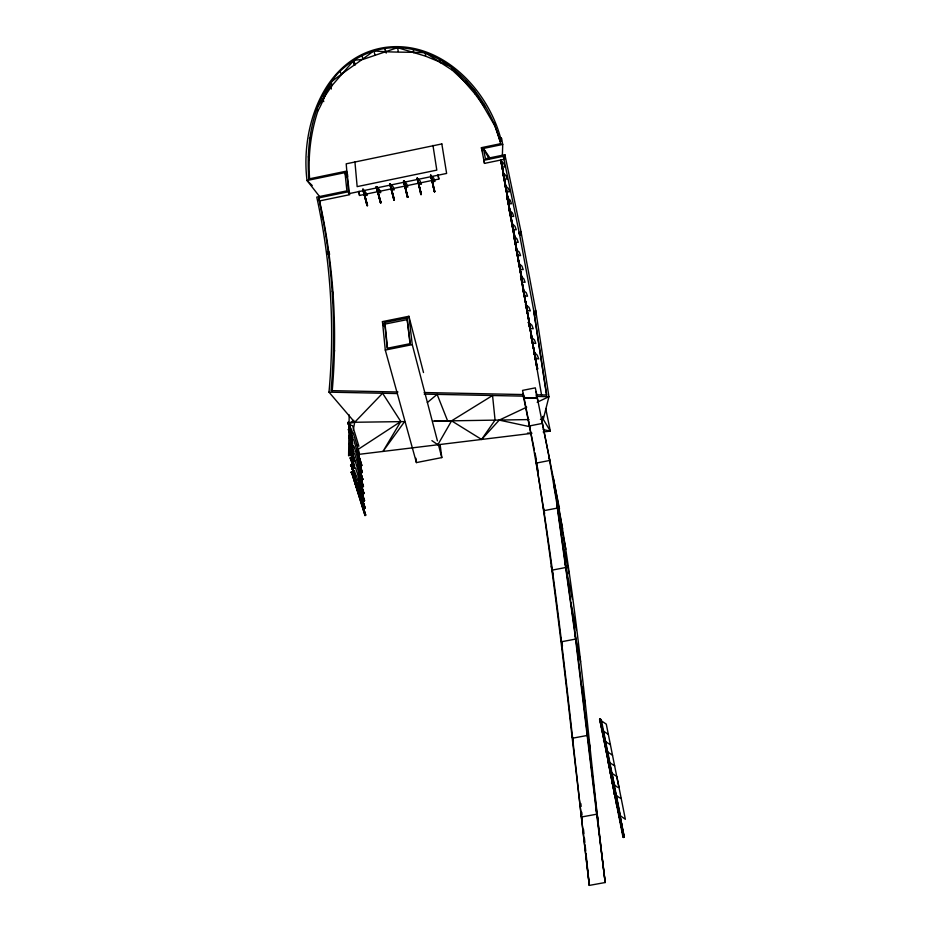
<?xml version="1.0" encoding="UTF-8"?>
<svg xmlns="http://www.w3.org/2000/svg" width="932" height="932" viewBox="0 0 932 932"><rect width="100%" height="100%" fill="white"/><g stroke="black" fill="none" stroke-linecap="round" stroke-linejoin="round"><path stroke-width="1.4" d="M349.185 414.891L348.615 455.597L352.913 455.084M502.36 155.586L502.732 144.448L501.416 138.169L501.381 141.047C489.16 90.241 441.104 39.47 384.788 47.485C324.383 56.689 300.244 126.601 307.024 180.505L320.317 197.491M520.953 234.713L521.023 231.858L504.888 154.735L485.432 158.766L483.405 148.456L502.732 144.448M504.736 158.918L504.888 154.735M309.634 179.177C307.898 155.947 310.647 132.88 317.963 110.733C325.629 97.604 328.448 81.783 340.075 71.216C355.465 56.409 376.004 47.148 397.545 47.66C449.55 49.105 489.102 96.823 500.787 144.215M348.824 191.677L318.639 197.922L319.56 200.928L349.686 194.695L346.611 171.104L308.76 178.967C306.453 145.555 311.078 110.116 330.942 82.261C344.817 71.112 359.752 61.698 373.767 50.841C390.869 52.588 408.053 51.889 425.272 52.728L452.311 70.156L474.411 90.684L495.043 126.228L500.251 141.664L499.657 138.577M318.639 197.922C332.747 261.065 336.778 326.177 331.046 390.636L397.952 391.999M332.223 390.764C337.745 327.248 333.411 263.127 319.56 200.928M353.17 430.596L354.696 422.266L382.598 393.257L400.795 421.532L382.935 451.438L404.616 421.579L354.696 422.266L328.984 392.151C334.996 326.911 330.778 261.053 316.763 197.106L346.914 190.862L344.98 172.63L307.024 180.505L312.255 185.55M535.446 314.783L535.725 310.473L521.023 231.858M604.425 740.497L604.39 739.484L603.703 739.717L603.645 740.695L604.891 740.835C605.194 737.934 603.284 741.686 604.588 740.614L613.664 783.684L612.965 784.406L599.649 719.189L600.324 718.956L609.493 763.786L608.456 763.669L609.144 762.958L609.493 763.786M608.561 760.477L607.944 761.083L608.631 760.85C607.384 763.984 608.782 758.438 609.062 761.852L608.363 762.085L607.862 760.722L607.804 761.7L609.12 760.862L608.375 760.862L608.503 761.875L617.403 803.687M611.322 771.917L609.924 772.395C612.009 769.925 610.903 774.317 609.982 771.393L610.483 772.779L611.241 771.545L610.681 771.16L610.413 772.407L623.496 837.495L624.195 836.738L615.563 793.295L614.293 793.144L614.794 794.542L615.563 793.295L614.293 793.144L614.223 794.146L615.062 793.26L616.145 794.146M615.015 793.936C613.454 792.561 618.067 797.559 621.236 798.479M600.348 719.97C600.686 717.489 599.229 721.333 600.802 720.285L600.86 719.318L599.649 719.189L609.144 762.958M602.375 730.175L602.352 729.162L601.664 729.395L601.606 730.373L602.841 730.502C603.167 727.566 601.373 731.375 602.375 730.175L613.186 783.358L612.615 783.556C610.786 782.67 614.293 781.144 613.326 783.358L612.627 783.602L612.126 782.204L612.592 783.264M531.892 339.108L528.805 322.216M530.856 336.988L531.555 336.767L530.856 336.988L531.555 336.767L530.937 336.743L531.601 337L537.31 369.188L534.269 352.634C533.022 349.418 536.716 363.2 537.613 369.084M534.211 352.284L537.682 368.874M519.38 266.074L516.328 249.31L519.171 265.97M523.877 292.73L520.802 275.907M529.318 321.167L525.473 304.519L526.161 304.298L529.027 321.26L523.202 289.794L526.568 306.535M529.027 321.26L525.998 304.752M506.286 189.219L503.14 172.979L508.557 202.314M506.041 186.284L507.113 191.771L509.629 191.782L508.359 188.311L505.167 185.561L508.837 202.232M510.433 214.29L507.392 197.642L510.713 214.197M515.128 240.27L509.583 210.259L512.903 226.849M517.377 252.735L514.045 236.087L516.876 252.723M504.2 177.138L501.055 160.921L503.863 177.395M434.475 191.841L430.887 175.204L434.825 191.584M420.798 194.532L417.35 178.245L421.264 194.543M501.136 141.058L501.416 138.169M352.366 446.405C351.189 440.475 347.287 435.698 349.71 436.281C347.193 436.444 353.298 443.294 352.529 446.51M380.629 202.955L376.598 187.064C375.771 185.095 381.072 190.909 380.745 192.621L378.532 192.609L377.134 187.227M353.88 467.666C352.622 461.561 348.754 456.983 351.201 457.519C348.65 457.682 354.824 464.509 354.055 467.771M355.733 479.316L351.259 465.639C352.191 463.868 349.582 464.893 351.073 465.72C350.49 463.088 352.494 467.806 355.686 468.19L362.105 488.741L359.81 487.308M351.877 472.652L351.248 471.965L351.585 473.002C350.991 470.357 353.018 475.11 356.21 475.506L362.653 496.069L358.505 493.459L351.877 472.652L365.682 515.023L365.053 515.559L351.702 472.71L365.053 515.559M351.376 432.553C350.257 426.728 346.331 421.823 348.743 422.429C346.238 422.615 352.308 429.466 351.539 432.658M348.894 429.955C347.904 427.87 349.593 432.262 351.865 439.45M624.195 836.738L606.464 749.922L616.635 804.945L617.799 804.549M534.269 352.634L535.679 359.717C535.539 352.995 531.322 349.36 537.356 355.313L538.719 358.913L535.877 358.54L534.782 352.983M531.124 337.116L534.455 339.865L535.807 343.454L532.988 343.116L531.892 337.559M520.732 276.35L522.246 283.305L520.755 275.674L524.168 292.636M526.277 306.628L523.132 290.236C523.236 289.211 521.978 289.701 526.231 292.671L527.559 296.225L524.832 295.992L523.749 290.446M516.584 249.427L521.745 278.668M522.363 279.74L518.891 263.01L522.025 278.61M511.878 223.762L515.408 240.176M516.689 251.197L513.998 235.854L513.998 236.448M505.563 186.074L505.54 185.701M510.771 214.022L507.031 197.502M509.385 210.446L512.961 226.662M501.288 161.026L503.932 177.22M417.396 178.548L421.346 194.369L417.175 178.07L420.052 180.796L421.415 184.221L419.109 184.221L417.816 178.816M404.243 181.624L405.571 187.017L407.843 187.017L406.469 183.616L403.603 180.878L407.797 197.316M351.061 464.695L350.56 465.103L351.702 464.742L351.061 464.695L351.259 465.639L351.306 464.497L351.644 465.534M351.655 472.839C352.622 470.87 351.609 473.211 351.189 472.757L352.331 472.384L365.53 515.396M351.038 431.469L348.114 422.382L348.02 423.023C347.822 421.008 349.174 425.47 352.599 425.703L358.878 446.183L356.665 444.844M351.958 439.729L348.591 429.279L348.498 429.92C348.3 427.881 349.675 432.378 353.1 432.623L359.403 453.115L356.059 451.088M349.383 436.91C347.974 435.955 350.828 437.83 349.081 436.234L348.976 436.875C348.789 434.825 350.164 439.345 353.612 439.601L359.938 460.105L357.69 458.742M352.948 453.709L349.57 443.248C351.154 444.646 348.323 442.747 349.873 443.923C349.069 442.246 349.302 444.482 354.125 446.649L360.463 467.165L357.096 465.103M389.995 184.023L394.341 200.089M350.059 450.331L350.642 451.158L350.059 450.331C352.844 453.663 344.327 445.974 354.638 453.768L361.01 474.295L358.75 472.897M353.88 467.992L350.176 458.253L351.317 457.88L353.997 467.887L350.56 457.472L350.455 458.136C350.257 456.039 351.679 460.653 355.162 460.944L361.546 481.483L358.144 479.363M376.446 186.831L380.978 202.698L376.377 186.761M367.01 205.634L363.002 189.825C362.012 188.357 366.194 191.829 367.22 195.417L365.029 195.405L363.597 190.035M352.168 436.153L348.615 455.597L353.473 452.428M623.007 837.146L607.944 761.083M622.04 825.88L620.863 826.288L622.04 825.88L606.464 749.922L605.777 750.155L606.266 751.518L607.023 750.295L605.777 750.155L605.718 751.145L606.616 751.239M616.635 804.945L617.333 804.211M612.499 784.08C611.625 778.593 614.922 787.75 619.023 787.482M612.196 782.577L613.466 782.729L613.326 783.358L613.384 782.356L612.639 782.367L612.813 783.183M611.625 773.42L610.472 773.816L611.625 773.42L600.511 720.075L608.876 761.852L609.854 762.516M618.289 804.933L617.287 804.234L610.879 772.302L615.318 793.19M608.712 761.805L608.631 760.85M619.431 814.813L619.209 815.896L619.908 815.151L602.969 729.907L601.734 729.768L602.538 730.292M602.13 730.432L601.664 729.395L602.899 729.535L602.503 730.467M543.158 431.982L550.311 431.108L543.274 419.318L548.936 396.683L535.725 310.473M537.077 369.072L531.473 337.011M534.56 353.333L531.31 337.174L534.793 353.449M534.723 353.671L531.287 336.627M528.339 322.332L529.027 322.111L528.339 322.332L532.254 338.794L528.782 322.53M528.793 321.156L523.341 289.91M528.456 322.332L531.892 325.186L533.244 328.763L530.459 328.46L529.364 322.903M525.939 304.403L525.788 304.88M526.638 306.337L523.073 290.132M523.656 292.625L520.604 276.128M520.475 276.023L523.807 278.75L525.124 282.303L522.433 282.105L521.349 276.559M519.672 265.981L516.328 249.31M518.611 263.36L521.92 266.063L523.225 269.593L520.557 269.418L519.473 263.884M518.973 263.651L518.565 263.127L518.868 263.686M516.177 249.147L517.761 256.673L516.538 249.194L515.874 249.403M516.002 249.415L519.275 252.083L520.58 255.601L517.936 255.473L516.852 249.939M514.045 236.087L515.478 243.438L514.289 236.204M513.975 236.518L513.672 235.959L516.841 251.465M514.918 240.176L511.715 223.435L512.006 223.983M509.583 210.259L512.449 212.927L513.73 216.422L511.167 216.364L510.095 210.853M512.402 226.837L509.256 210.364M510.223 214.197L507.078 197.735M503.641 173.55L504.701 179.026L507.206 179.014L505.936 175.554L502.779 172.839L506.437 189.476M501.556 161.481L502.616 166.956L505.086 166.921L503.828 163.473L500.694 160.793L504.34 177.395M501.078 161.294L500.624 160.98M355.337 479.258L364.494 508.255L365.123 507.719L360.719 494.088M364.703 515.338L365.332 514.802M359.414 487.11L363.934 501.02L364.563 500.484L360.183 486.853M364.156 508.033L365.123 507.719M359.309 481.308L363.398 493.844L364.016 493.319L360.09 481.052M363.597 500.799L364.563 500.484M358.366 472.839L362.851 486.737L363.468 486.213L359.123 472.594M363.061 493.634L364.016 493.319M358.261 467.177L361.977 479.479L362.793 479.537L358.599 465.557M362.513 486.527L363.468 486.213M361.453 472.501C363.725 473.211 358.529 468.913 359.391 465.674M361.977 479.479L362.932 479.176M360.917 465.581C363.189 466.291 358.016 461.969 358.867 458.754M354.498 476.52L351.201 465.429L354.568 474.994M353.566 467.934L350.863 458.16M354.719 466.256L350.199 451.065L353.228 460.886M350.432 451.205C351.609 449.958 348.58 450.937 350.257 451.263L353.368 460.839M349.943 444.121L350.315 443.655L349.36 443.597L354.626 460.525M352.797 443.807L348.591 429.279M348.475 423.268C349.535 421.788 346.634 423.501 348.417 423.07M434.627 191.491L430.572 175.298L434.755 191.759M420.996 194.625L417.35 178.245M403.871 181.123L407.331 197.316M390.45 183.965L389.821 184.152L394.073 200.182M363.282 189.767L362.781 189.336L367.476 205.634M317.963 110.733L317.09 107.739L332.235 85.278L353.939 60.254L363.049 59.392L397.545 47.66L425.586 56.165L451.624 66.859L475.075 94.004L484.78 107.413L484.174 104.337M612.627 783.602L611.986 782.833M433.263 421.054L451.577 420.845L481.599 439.45L495.067 420.064L492.55 395.517L451.577 420.845L437.83 444.762L431.9 440.626M376.726 186.971L376.307 186.528L380.897 202.873M404.01 181.157L407.529 197.398M481.599 439.45L499.237 420.111L526.708 407.168M512.111 223.96L513.509 230.903L512.332 223.68M529.073 322.356L532.195 339.003M604.588 740.614L603.703 739.717L604.95 739.857L604.344 740.87L608.876 761.852M362.688 189.534L363.317 189.336M393.887 200.089L390.077 184.233C389.576 182.625 391.603 186.016 392.908 186.423L394.294 189.825L392.046 189.813L390.683 184.431M507.521 197.712L510.247 200.275L511.528 203.759L508.977 203.724L507.905 198.225M518.74 263.465L522.141 279.635M427.369 402.542L437.12 394.376L447.581 420.798M351.574 471.976L351.073 472.396L352.214 472.023L351.574 471.976L351.83 472.792M623.496 837.495L600.138 719.318L599.509 719.784L600.266 720.331L604.81 741.371L605.777 742.023M602.084 730.362L602.759 730.129L602.165 729.523L601.536 730.001L602.293 730.537L613.547 784.196M603.785 740.09C605.054 741.278 602.503 740.439 604.216 739.857L604.81 740.462L604.122 740.695M606.883 750.912L605.637 750.773L606.266 751.518L605.847 750.528L607.093 750.668M614.934 794.32L614.805 793.307L614.153 793.784L614.934 794.32L624.091 837.286M357.107 450.051L400.795 421.532M353.799 420.355L349.069 423.384L354.696 422.266M389.856 183.732L391.988 191.013L390.357 184.163M502.697 173.037L503.303 173.282M537.17 402.24L548.936 396.683L536.494 396.426L536.389 394.818L546.548 395.028L533.745 310.834L546.711 395.238M512.134 223.89L515.478 239.99L509.746 210.574M516.351 249.706L515.955 249.182L516.503 249.648M534.141 352.75L534.059 352.145M623.124 836.598L623.718 836.388M610.413 772.407L610.833 772.5M612.557 783.229L613.256 782.985L612.639 782.367M614.724 794.181L615.423 793.936M615.609 794.577L614.561 794.46L600.138 720.04L606.278 724.117L618.825 786.794M608.375 761.572L617.508 803.163M600.057 720.145L600.732 719.912M531.17 337.361L532.789 344.304L531.391 337.221M348.673 430.141C350.49 429.256 347.077 429.629 348.789 430.211L351.865 439.753M350.141 451.193L353.543 460.618M531.333 336.871L537.31 369.188M421.148 194.275L417.233 178.548M505.342 185.876L508.348 202.221M430.933 175.437L434.359 191.584M434.277 191.747L431.085 175.729M523.05 290.248L523.05 289.631M484.5 163.391L483.871 160.304L503.338 156.273L503.932 159.372L484.5 163.391L481.413 147.675L500.717 143.668M358.517 191.666L359.531 195.452L438.844 179.06L438.145 174.832M440.125 444.622L441.803 457.589L416.418 462.587L385.289 350.059L382.458 321.61L408.903 316.274L423.501 372.532M407.016 317.998L410.033 343.687L387.223 348.277L384.636 322.519L407.016 317.998L410.278 343.826M387.514 348.405L385.056 324.08L407.435 319.56M385.289 350.059L412.27 344.63L408.903 316.274M529.388 425.959L542.401 423.396M536.529 463.041L549.775 460.443L535.329 387.852L522.549 390.392C555.833 553.701 569.452 720.121 589.315 885.4L605.194 882.522C588.255 747.371 579.355 610.833 553.142 476.998M544.043 510.654L557.581 508.033L548.948 456.296M552.059 570.139L565.934 567.471L557.581 508.033M561.577 641.74L575.894 639.026L565.934 567.471M572.632 738.179L587.556 735.406L575.894 639.026M581.568 816.98L597.004 814.16L587.556 735.406M357.201 454.56L531.706 433.368M434.498 421.113L529.073 419.575M540.432 419.377L543.274 419.318L543.251 416.453M527.5 433.1L531.753 433.054M417.187 178.641L419.027 185.421L417.175 178.07M424.13 392.535L523.038 394.551L530.017 428.965M328.984 392.151L396.95 393.549M424.211 394.108L523.085 396.147L524.064 398.279L537.333 397.929L523.679 397.603L523.038 394.551M600.103 720.226L599.719 719.562L600.942 719.69M351.143 465.557L350.851 465.045L351.818 465.103L354.51 475.11L351.364 465.371M499.237 420.111L530.448 426.833M543.216 429.582L550.311 431.108L545.733 408.531M362.746 189.755L364.995 196.594M376.283 186.959L380.524 202.687M505.214 185.806L508.895 202.058M430.491 175.496L433.648 177.989L434.988 181.414L432.658 181.425L431.411 175.997M512.6 224.169L513.683 229.691L516.27 229.773L514.977 226.266L512.204 223.657M514.569 236.705L515.641 242.227L518.262 242.343L516.957 238.825L514.173 236.18M519.741 265.795L516.305 249.613L521.85 279.728M520.778 276.21L524.238 292.438M526.487 305.079L527.582 310.624L530.331 310.892L528.992 307.315L525.601 304.519M353.03 453.535L349.873 443.923L352.867 453.43M602.165 730.245L608.34 734.381M603.575 740.323L610.437 744.761M615.726 794.052L606.278 751.017L612.545 755.258M606.837 751.553L607.804 752.206M607.734 761.339L614.677 765.871M610.705 772.185L611.928 772.943M610.495 772.255L616.844 776.612L625.36 819.286L619.454 815.139L615.19 794.052L619.454 815.139M613.035 782.798L614.025 783.486L601.548 720.972M390.042 183.686L394.224 199.832M362.956 189.289L367.092 205.459M611.112 772.174L609.843 772.022L610.623 772.57L621.935 826.428M403.474 181.157L407.412 197.141M389.914 183.954L393.956 199.914M489.766 157.718L483.405 148.456L489.032 158.638M537.473 398.628L536.494 396.426L537.787 400.224M354.078 62.293L355.255 64.949M330.942 82.261L332.235 85.278L323.253 94.808L324.336 97.837M340.075 71.216L341.462 74.537M326.864 251.698L327.831 254.424M333.644 347.962L334.623 350.956M349.279 437.166L351.923 445.356M349.768 444.18L352.855 453.744M365.682 515.023L352.005 472.734L358.505 493.459M348.312 423.314L350.933 431.493M360.591 494.379L364.971 508.091M332.328 291.075L333.283 294.069M352.04 439.555L349.011 430.025L351.981 439.659M358.074 458.591L362.397 472.198M359.519 479.992L363.876 493.68M360.055 487.156L364.424 500.857M360.451 493.913L364.785 507.509M358.424 454.408L361.861 465.278M358.471 465.849L362.793 479.537M358.995 472.885L363.329 486.574M359.81 480.889L363.678 493.11M358.296 454.7L361.721 465.639M357.958 458.882L362.257 472.559M358.331 465.394L362.595 478.966M350.56 457.472L350.816 458.288M352.226 466.058L355.232 475.646M357.387 482.496L358.669 486.597M352.739 473.351L359.204 493.902M373.767 50.841L375.142 55.256M328.693 251.279L329.625 254.285M358.144 454.233L361.534 465.08M351.213 451.682L354.195 461.258M351.714 458.835L354.719 468.423M350.222 437.574L353.181 447.139M349.081 436.234L349.325 437.038M350.712 444.599L353.263 452.801M349.989 443.993L352.983 453.651M349.57 443.248L349.815 444.051M351.201 465.429L364.494 508.255M321.68 215.327L322.612 218.333M349.244 423.711L352.191 433.263M348.114 422.382L348.358 423.198M349.733 430.607L352.261 438.797M349.5 436.98L352.482 446.626M359.158 480.108L363.398 493.844M350.688 458.218L353.741 468.039M359.694 487.273L363.934 501.02M308.375 156.692L309.284 159.698M348.533 423.14L351.061 431.388M353.787 451.927L349.209 436.968L351.644 445.298M358.377 466.885L362.315 479.689M349.698 443.982L352.727 453.791M353.461 456.226L354.719 460.303M358.634 473.002L362.851 486.737M352.797 438.063L348.242 423.128L352.715 438.273M358.331 456.202L361.255 465.79M348.719 430.013L351.725 439.799M358.272 461.27L361.779 472.71M354.405 470.672L355.663 474.784M309.412 138.216L310.321 141.21M352.471 448.036L353.706 452.137M322.926 98.85L323.753 101.635M376.598 187.064L378.485 193.809M361.966 55.501L363.049 59.392M367.558 205.459L363.154 189.464L367.359 205.378M384.741 48.522L385.778 52.25M382.458 321.61L383.611 325.816M344.98 172.63L346.122 176.8M384.636 322.519L385.056 324.08M330.604 86.222L331.361 89.018M390.263 184.163L394.422 199.926M412.27 344.63L437.423 440.848M438.157 443.644L441.803 457.589M363.072 189.86L367.196 205.727M407.878 197.141L403.824 181.367L407.68 197.06M353.601 62.444L354.3 65.24M385.498 50.305L386.209 53.124M376.528 187.029L380.442 202.861M353.939 60.254L354.836 63.959M430.957 175.799L432.565 182.625L430.887 175.204L430.77 175.833M580.694 813.147L582.174 819.636M432.961 145.392L436.805 170.125L357.154 186.621L354.941 162.005M437.97 175.228L438.844 179.06M538.312 471.58L535.667 458.905C550.253 550.334 561.483 642.264 571.759 734.265L573.238 740.893M612.767 783.381L617.287 804.234L606.662 751.052M565.887 549.228L556.754 503.909L575.067 635.018L596.177 810.304L598.158 819.461M500.903 160.735L504.41 177.22M560.715 637.733L562.485 645.969M439.624 59.543L440.323 62.828M586.729 731.469L590.154 747.65M551.196 566.073L553.235 575.661M581.603 686.232L585.249 703.625M451.624 66.859L452.311 70.156M543.193 506.554L544.649 513.497M503.338 156.273L519.73 235.33L519.147 232.231L534.339 313.921M503.187 173.282L506.495 189.301M517.446 252.549L514.091 236.413L516.957 251.104M575.067 635.018L580.566 661.627M523.202 394.12L524.064 398.279L537.007 397.882L536.389 394.818M528.526 421.812L534.385 450.005M534.98 452.812L536.436 459.825M570.838 602.701L576.419 629.927M481.413 147.675L482.042 150.763M565.107 563.394L572.423 599.346M466.303 81.026L466.979 84.346M509.606 210.644L511.004 217.575L509.431 210.084M600.138 719.318L600.313 720.156M602.165 729.523L602.328 730.362M604.216 739.857L604.379 740.684M606.289 750.295L606.452 751.122M614.805 793.307L614.98 794.122M561.705 537.38L569.102 573.914M523.178 290.097L526.417 306.232M525.916 304.717L529.155 320.853M536.063 391.568L536.89 395.727M541.574 419.237L559.503 508.965M611.951 773.257L620.456 815.838M553.643 483.988L562.648 528.852M474.411 90.684L475.075 94.004M505.505 185.981L508.686 201.964M507.369 197.922L510.561 213.929M518.786 263.092L521.536 278.575M507.253 197.456L507.241 198.05M540.688 356.478L541.282 359.554M494.449 123.141L495.043 126.228M500.985 161.318L504.072 177.476M523.178 393.397L523.668 395.983M397.545 47.66L398.279 51.458M508.418 202.046L503.012 173.282L505.948 189.476M507.276 197.957L510.293 214.022M509.455 210.574L514.977 239.99M500.95 159.989L541.574 395.121M413.26 49.151L413.773 52.763M597.004 814.16L605.194 882.522L596.177 810.304M542.948 416.453L543.274 419.318M571.759 734.265L589.315 885.4L586.042 853.84M359.041 191.2L359.531 195.452M415.928 458.253L416.418 462.587M347.473 174.121L347.776 176.87M580.846 803.594L581.149 806.471M581.743 812.215L582.046 815.092M583.525 829.457L583.968 833.756M584.411 838.066L584.865 842.365M585.156 845.231L585.75 850.974M425.272 52.728L425.586 56.165M403.603 180.878L405.502 188.217L403.731 180.82M441.838 143.936L346.203 163.822L348.673 193.705L446.626 173.434L441.838 143.936M350.49 451.076L353.461 460.804L350.49 451.076M530.261 329.648L528.735 322.682L530.261 329.648M508.825 204.947L507.323 198.05L508.825 204.947"/></g></svg>
